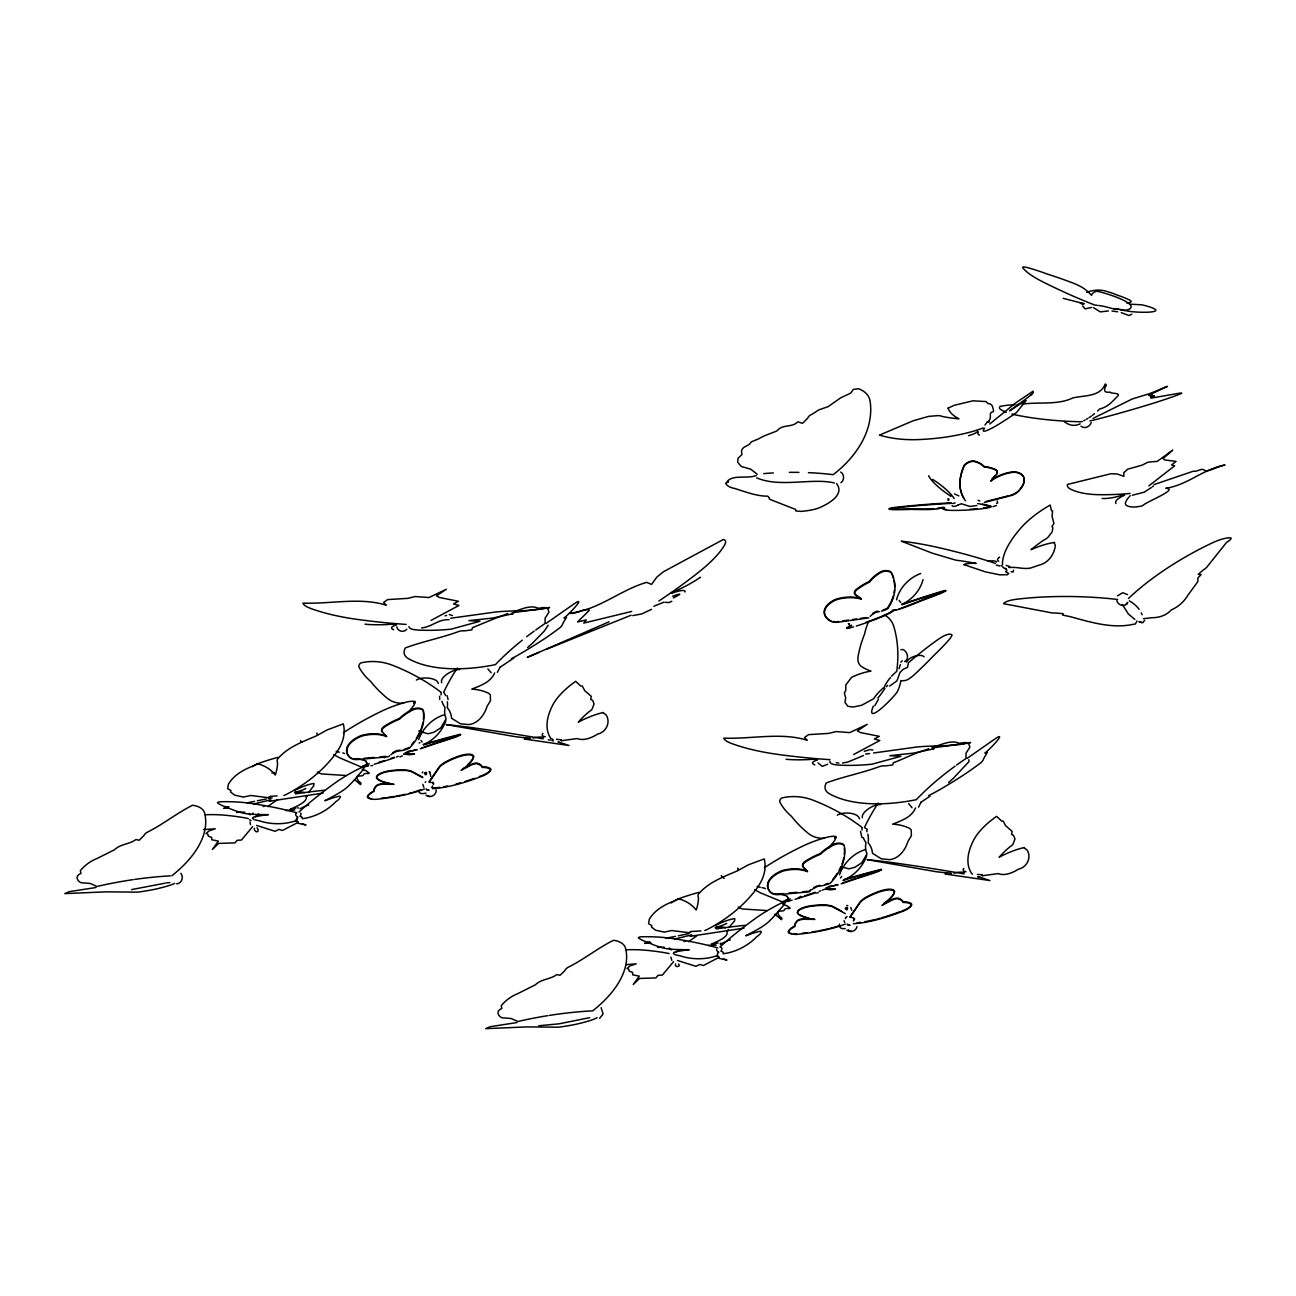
<?xml version="1.0" encoding="UTF-8"?>
<svg xmlns="http://www.w3.org/2000/svg" width="1296" height="1296" viewBox="0 0 1296 1296"><rect width="100%" height="100%" fill="white"/><g stroke="black" fill="none" stroke-linecap="round" stroke-linejoin="round"><path stroke-width="1.5" d="M500.256 666.905L497.356 672.332M921.164 801.949L918.556 807.165M545.179 736.646L545.195 736.727A11.47 3.532 -13.6 0 1 542.894 733.455L542.943 733.358M965.941 871.884L965.925 871.673A11.47 3.532 -13.6 0 1 963.787 868.498L963.77 868.628M726.7 923.546L726.505 923.4A11.47 3.532 -13.6 0 1 715.457 927.175L715.505 927.239M439.571 696.308L439.733 699.565M860.479 831.352L861.986 837.589M459.659 669.627C455.188 668.315 439.052 676.885 441.725 682.749M851.764 910.278L850.775 907.443M880.502 804.67C874.978 803.358 860.593 812.236 862.375 817.808M1063.222 298.355L1083.537 303.556M728.449 929.394L727.024 932.002C729.421 939.989 698.22 947.246 718.016 942.986M964.24 872.467L964.256 872.645A11.47 3.532 -13.6 0 0 953.921 873.002L953.937 873.034M999.346 557.167L999.556 557.231A11.47 3.532 -13.6 0 0 998.649 561.184L998.746 561.249M715.262 927.92L715.246 927.855A11.47 3.532 -13.6 0 1 725.323 927.693L725.42 927.758M430.774 776.385L429.867 772.384M436.169 789.977C436.687 795.145 429.916 798.628 425.995 795.177M524.54 739.044L569.041 745.508L558.706 742.106M395.993 623.765A29.662 5.135 -0.5 0 1 365.148 624.235L365.116 624.089M841.72 876.501L840.44 877.991M977.702 431.228L977.783 431.374A11.47 3.532 -13.6 0 1 968.549 435.634L968.566 435.715M948.753 500.159L948.85 498.944M856.964 926.575C856.3 931.063 850.289 933.169 846.887 930.22M1144.643 620.379L1142.861 622.647L1138.909 621.643L1141.679 622.696M900.461 664.508L898.987 668.72M814.73 764.932L814.714 764.802A29.662 5.135 -0.5 0 1 817.549 759.991M947.894 498.847L948.283 500.596M700.407 577.481L700.326 577.287A29.662 4.909 -26.4 0 1 671.231 592.839L671.15 592.79M1006.15 565.429L1009.519 566.449L1009.098 567.421M849.739 625.417L848.345 623.457L849.512 624.202M786.137 759.278L786.121 759.31A29.662 5.135 -0.5 0 0 816.885 758.808M840.958 482.695C844.49 480.443 844.474 474.077 840.715 472.019M1009.519 566.449L1009.049 567.551C1017.392 566.66 1023.273 569.592 1030.871 567.972L1039.052 565.137C1048.075 563.144 1054.28 554.526 1055.317 545.648L1054.215 542.489M500.159 667.197L513.929 657.963M921.067 802.256L930.042 796.133M984.976 425.056L987.163 422.172L988.897 421.816M1131.878 314.167L1128.978 315.544L1121.267 312.644M782.881 903.798L782.152 901.822L759.715 892.507A110.678 35.122 0.5 0 0 754.531 889.655M1091.2 422.593C1089.985 426.708 1084.347 429.397 1080.961 426.157M955.168 502.897L952.625 503.561M873.342 706.061C864.448 727.315 894.321 696.956 897.35 691.659A58.401 14.758 -48.1 0 0 900.785 680.594L901.206 680.578A67.084 16.945 -48.1 0 0 905.564 680.416A17.658 4.471 -48.1 0 0 914.603 674.406A121.289 30.65 -48.1 0 0 934.189 655.128A62.856 15.876 -48.1 0 0 949.774 638.944A7.533 1.895 -48.1 0 0 952.009 634.959A39.431 9.963 -48.1 0 0 937.899 639.608A170.311 43.027 -48.1 0 0 908.221 662.953M878.413 699.289L874.8 705.704M924.113 656.797C921.294 653.524 909.565 656.165 906.39 662.191M932.731 479.439L932.764 479.455A33.048 9.04 32.5 0 1 954.164 498.571M1064.437 421.67L1064.47 421.605A23.085 17.48 -81.6 0 0 1080.135 423.857M950.843 496.303L950.891 496.238A33.048 9.04 32.5 0 1 928.616 475.762M429.138 781.682L438.939 767.297A9.056 2.689 -29.3 0 1 445.532 761.967A28.609 8.505 -29.3 0 1 473.623 756.119A24.527 7.29 -29.3 0 1 467.613 764.656M429.106 782.379L438.907 767.993A9.056 2.689 -29.3 0 1 445.5 762.664A28.609 8.505 -29.3 0 1 473.607 756.815A24.527 7.29 -29.3 0 1 461.084 770.342L470.869 765.158A9.769 2.9 -29.3 0 1 477.155 763.814A62.921 18.711 -29.3 0 1 482.258 767.443A53.33 15.86 -29.3 0 1 490.455 769.338A6.691 1.993 -29.3 0 1 484.218 775.332A116.932 34.765 -29.3 0 1 432.702 788.665A18.808 5.589 -29.3 0 1 432.2 787.498M850.046 916.742L859.831 902.356A9.056 2.689 -29.3 0 1 866.425 897.026A28.609 8.505 -29.3 0 1 894.532 891.178A24.527 7.29 -29.3 0 1 883.791 903.474M850.014 917.422L859.799 903.037A9.056 2.689 -29.3 0 1 866.408 897.707A28.609 8.505 -29.3 0 1 894.499 891.859A24.527 7.29 -29.3 0 1 881.977 905.386L891.761 900.202A9.769 2.9 -29.3 0 1 898.063 898.857A62.921 18.711 -29.3 0 1 903.166 902.486A53.33 15.86 -29.3 0 1 911.347 904.397A6.691 1.993 -29.3 0 1 905.11 910.375A116.932 34.765 -29.3 0 1 853.61 923.708A18.808 5.589 -29.3 0 1 853.4 923.465M422.14 772.886L422.852 771.898M900.817 662.078L902.275 660.766M308.497 792.504L313.681 785.846L314.021 783.448A17.431 5.378 -22.7 0 0 303.215 786.526A55.679 17.156 -22.7 0 0 295.099 790.106M307.46 795.809L306.115 796.959C308.723 804.395 278.057 812.56 295.391 808.25M1031.324 394.697L1033.349 392.558L1033.058 391.198L1015.432 403.088L989.739 423.986M393.563 629.71L393.611 629.694A29.662 5.135 -0.5 0 1 396.641 624.931M1117.525 595.82L1122.773 592.726L1127.504 594.621M1127.763 602.3L1126.111 603.936M297.529 818.424L295.537 820.967L298.453 822.004M438.34 683.543C437.416 677.5 421.605 676.431 416.372 680.076M252.639 826.605L241.477 840.035L237.2 840.278L234.965 842.87L218.619 843.404L212.398 849.447L218.392 841.104L211.734 839.759L211.734 837.394L208.283 836.131L207.83 834.025L206.064 833.522L208.915 830.947L215.298 828.792L203.504 829.553M673.547 961.664L662.386 975.078L658.109 975.321L655.857 977.929L639.527 978.464L633.29 984.49L639.284 976.147L632.626 974.803L632.642 972.454L629.176 971.174L628.738 969.084L626.972 968.566L629.824 965.99L636.206 963.835L625.806 964.678M507.757 613.543C495.979 617.9 483.797 623.052 472.505 627.685L471.76 629.921L464.081 630.893A7.079 3.386 -17.4 0 0 457.472 631.962C440.446 638.15 421.637 641.763 405.34 647.919A27.329 13.09 -17.4 0 0 408.208 658.53A116.057 55.615 -17.4 0 0 495.364 664.654A261.97 125.534 -17.4 0 1 522.304 640.159M928.649 748.586L927.158 749.558M984.668 428.166L984.15 428.749A118.082 7.339 -36.1 0 0 993.206 427.437A55.469 3.451 -36.1 0 0 1016.469 412.63L1026.157 400.529L1020.244 403.931A65.254 4.05 -36.1 0 1 1009.568 410.816A48.519 3.013 -36.1 0 0 1029.947 395.75L1031.665 394.421M991.748 479.309L995.36 475.292M269.309 801.187L270.167 800.847A65.254 3.564 -10.9 0 0 270.459 799.826A48.519 2.641 -10.9 0 1 253.514 803.957M690.201 936.23L691.076 935.89A65.254 3.564 -10.9 0 0 691.351 934.886A48.519 2.641 -10.9 0 1 674.406 939.017M408.532 712.184L410.8 709.123A27.589 11.875 -18.8 0 0 415.06 701.428A14.256 6.14 -18.8 0 0 406.053 702.205A61.398 26.422 -18.8 0 0 381.202 711.374A171.283 73.71 -18.8 0 0 343.505 732.661M300.478 740.696L300.494 740.664A23.085 18.711 49.9 0 0 301.838 742.09M720.349 944.185L727.72 940.718M532.559 643.124L544.45 630.909L548.176 625.239M953.451 778.183L968.987 761.611L968.873 759.748M721.402 875.707L721.289 875.821A23.085 18.711 49.9 0 0 724.205 878.413M406.766 629.224C404.044 632.934 397.548 631.444 396.803 626.875M827.674 764.267L822.231 766.373L817.987 762.907M527.602 647.546L531.911 643.723M948.51 782.59L952.819 778.766M889.672 686.102L896.913 680.821L900.072 672.381L903.182 669.303L907.475 667.391L908.237 663.86M828.598 848.2L831.708 844.166A27.589 11.875 -18.8 0 0 835.952 836.487A14.256 6.14 -18.8 0 0 826.945 837.248A61.398 26.422 -18.8 0 0 802.111 846.418A171.283 73.71 -18.8 0 0 764.397 867.704M1151.237 487.636L1144.174 492.188L1132.396 495.218M1127.488 603.596C1124.248 607.095 1117.816 605.281 1116.828 600.664M1148.855 485.87L1174.646 465.863L1171.535 464.972L1176.039 461.408L1164.586 459.918L1163.128 458.525L1172.702 450.133L1157.182 461.392L1148.062 462.154L1142.213 465.118L1127.633 469.201L1123.729 472.813L1123.94 476.361L1116.958 473.915L1110.883 473.753L1067.418 484.461A17.431 7.484 -8.9 0 0 1070.431 489.094A55.679 23.911 -8.9 0 0 1098.101 494.667A132.581 56.927 -8.9 0 0 1130.063 493.452M859.507 818.797C857.952 812.349 842.918 811.555 837.297 815.152M277.101 795.857L270.151 796.441L268.466 797.72L250.776 795.469L243.454 797.072L234.689 795.145L230.575 792.018L230.899 790.511L227.659 788.632L228.355 784.372C233.539 775.073 244.069 769.37 253.643 765.79L257.645 763.717M700.909 930.965L691.06 931.484L689.359 932.764L671.668 930.528L664.362 932.132L655.598 930.204L651.483 927.061L651.807 925.555L648.567 923.692L649.247 919.415C654.448 910.116 664.978 904.43 674.552 900.85L678.553 898.76M721.094 944.687L722.115 943.747L720.22 943.277M851.245 931.079L849.204 931.306L848.345 929.767M546.215 623.327L573.529 604.26C588.141 594.2 567.842 615.503 563.954 617.998L566.53 617.333L563.679 621.902C561.524 625.919 563.063 624.397 560.261 627.458A27.329 2.187 -36.1 0 1 541.841 640.483A116.057 9.25 -36.1 0 1 511.337 658.741M967.124 758.371L994.437 739.303C1009.033 729.243 988.751 750.546 984.863 753.041L987.422 752.377L984.587 756.945C982.433 760.963 983.956 759.44 981.153 762.518A27.329 2.187 -36.1 0 1 962.75 775.526A116.057 9.25 -36.1 0 1 928.714 795.533M1152.306 486.842L1153.391 486.065M300.04 808.655L306.212 805.869M996.413 505.505L992.947 506.687M270.151 796.441L268.661 797.558M691.06 931.484L689.569 932.602M419.936 742.77L419.126 742.997M1080.459 303.215L1084.266 303.685M1136.965 620.946L1135.426 623.975L1133.384 624.299C1112.26 628.933 1090.503 622.21 1070.496 616.718L1062.623 615.065L1063.255 613.672L1055.365 612.992A7.079 1.733 1.5 0 1 1048.788 612.295L1003.558 603.677A27.329 6.723 1.5 0 1 1016.291 599.303A116.057 28.528 1.5 0 1 1117.67 599.481M513.767 611.793C521.332 609.201 530.647 604.633 538.407 608.278L544.255 607.451L547.819 608.731L548.969 612.149L545.081 618.192L545.13 623.457A261.97 125.534 -17.4 0 0 535.669 630.034M651.548 609.298L641.65 613.964L632.772 615.6M671.83 601.279L668.866 602.575L665.269 602.3M1097.647 411.091L1099.543 409.05C1108.274 406.96 1112.924 400.869 1116.553 397.273C1123.033 392.008 1110.413 394.227 1110.299 392.121A4.471 1.409 -4.1 0 1 1104.872 391.068A51.5 16.168 -4.1 0 1 1104.97 387.763A67.586 21.222 -4.1 0 0 1105.229 386.807A10.028 3.143 -4.1 0 0 1105.229 383.989C1100.093 397.256 1083.991 395.118 1072.634 398.018C1057.536 405.324 1038.614 401.695 1022.058 404.174M963.9 564.683L964.354 564.424A48.519 7.29 11.7 0 1 976.18 563.387A65.254 9.801 11.7 0 0 959.656 560.65A6.221 0.94 11.7 0 1 955.444 560.05L932.099 553.117L901.368 541.177A55.469 8.327 11.7 0 1 939.163 547.738A118.082 17.739 11.7 0 1 995.344 563.371M431.05 620.395L458.93 605.459L453.519 603.952L458.379 601.263L439.603 597.521L436.477 595.836L446.294 589.291L428.944 597.553L415.174 596.533L407.835 598.347L387.585 599.594L383.681 602.446L386.273 605.248C360.774 596.986 330.512 604.163 302.891 603.094A26.163 7.225 6 0 0 310.424 608.342A83.527 23.069 6 0 0 356.999 619.358A198.887 54.934 6 0 0 406.15 624.413M853.691 754.499L879.822 740.502L874.427 739.012L879.287 736.322L860.495 732.58L857.385 730.895L867.202 724.334L849.852 732.596L836.082 731.576L828.743 733.39L808.493 734.638L804.573 737.505L807.181 740.291C781.682 732.029 751.405 739.206 723.8 738.137A26.163 7.225 6 0 0 731.317 743.386A83.527 23.069 6 0 0 777.908 754.418A198.887 54.934 6 0 0 830.007 759.65M462.737 768.803L470.885 764.478A9.769 2.9 -29.3 0 1 477.187 763.133A62.921 18.711 -29.3 0 1 482.29 766.762A53.33 15.86 -29.3 0 1 490.471 768.658A6.691 1.993 -29.3 0 1 489.386 771.282M883.645 903.847L891.794 899.521A9.769 2.9 -29.3 0 1 898.079 898.177A62.921 18.711 -29.3 0 1 903.182 901.805A53.33 15.86 -29.3 0 1 911.38 903.701A6.691 1.993 -29.3 0 1 908.836 907.524M317.471 734.881A23.085 3.71 73.4 0 1 316.84 733.147L316.921 733.082M737.813 868.223L737.635 868.207A23.085 3.71 73.4 0 0 738.364 869.94M851.634 625.142L846.482 627.928L847.325 627.961A28.609 2.252 -20.5 0 0 851.099 627.07M848.426 627.248L846.612 628.463L847.438 628.43A28.609 2.252 -20.5 0 0 853.627 626.859M673.321 597.893L673.904 597.602A83.527 2.203 -23 0 0 677.419 594.621A198.887 5.249 -23 0 0 672.64 596.144M599.562 1018.348L603.094 1014.071L601.133 1007.721M402.278 755.908L399.865 756.945M1082.322 421.508L1080.329 421.783A171.283 53.784 -4.1 0 1 1016.728 415.157A61.398 19.278 -4.1 0 1 1011.901 414.023M378.886 762.664L380.084 761.465M663.957 602.17L653.816 606.285M983.065 427.923L981.185 428.717A118.082 49.783 0.7 0 1 917.503 439.619A55.469 23.377 0.7 0 1 879.498 435.1L913.405 420.682L928.681 416.372L938.174 415.611A6.221 2.624 0.7 0 1 942.338 416.486A65.254 27.508 0.7 0 0 958.894 418.802A48.519 20.461 0.7 0 1 948.413 408.92L948.105 407.932M283.889 795.485L286.384 794.416A118.082 81.518 -19.9 0 0 336.442 752.603A55.469 38.297 -19.9 0 0 343.31 723.865L327.224 729.891L316.532 735.788C302.535 741.83 287.356 747.241 277.522 759.132A6.221 4.293 -19.9 0 0 277.555 762.421A65.254 45.052 -19.9 0 1 275.27 775.057A48.519 33.502 -19.9 0 0 259.184 764.17L257.272 763.603M704.797 930.528L707.276 929.459A118.082 81.518 -19.9 0 0 757.35 887.647A55.469 38.297 -19.9 0 0 764.219 858.908L748.116 864.934L737.44 870.831C723.443 876.874 708.264 882.301 698.431 894.191A6.221 4.293 -19.9 0 0 698.463 897.464A65.254 45.052 -19.9 0 1 696.179 910.1A48.519 33.502 -19.9 0 0 680.092 899.213L678.181 898.663M538.99 652.374L527.229 657.396L609.088 621.821M546.523 649.247L631.136 615.211M367.367 763.992L361.228 766.908A28.609 1.814 -18.3 0 0 368.437 765.353M369.328 763.717L361.325 767.362A28.609 1.814 -18.3 0 0 368.55 765.823M788.276 899.035L782.12 901.951A28.609 1.814 -18.3 0 0 789.329 900.396M790.236 898.76L782.233 902.421A28.609 1.814 -18.3 0 0 792.115 900.137M449.242 614.515L452.547 615.568M870.134 749.558L872.921 749.995M948.154 408.127L954.034 405.356L972.94 400.82L986.143 401.566L987.86 403.477C992.801 403.688 992.542 407.106 993.578 410.67L993.157 411.772C987.779 412.274 992.428 417.992 988.751 420.876L989.14 421.767L987.163 422.172M901.562 608.002L905.126 606.706A62.921 4.957 -20.5 0 0 906.617 606.123M1153.942 484.623L1193.422 471.177C1196.305 472.505 1202.299 467.24 1204.6 470.335C1206.851 473.024 1219.633 465.442 1225.044 465.037C1202.38 469.298 1188.173 484.817 1165.849 488.284C1179.538 489.062 1145.583 501.973 1142.505 505.78A17.431 3.402 -17.4 0 1 1133.433 507.028A55.679 10.854 -17.4 0 1 1125.56 502.475A132.581 25.839 -17.4 0 1 1128.767 497.291M926.689 749.525C914.814 753.057 904.3 758.678 893.414 762.728L892.669 764.964L884.974 765.952A7.079 3.386 -17.4 0 0 878.38 767.005C861.338 773.194 842.546 776.806 826.232 782.962A27.329 13.09 -17.4 0 0 829.116 793.589A116.057 55.615 -17.4 0 0 916.256 799.697A261.97 125.534 -17.4 0 1 955.039 766.195M900.202 608.456L898.954 608.861M869.081 749.947L864.335 751.243M307.46 805.464L308.772 805.043M976.811 505.57L969.862 506.428L961.421 503.788L957.987 504.954C959.542 504.338 953.645 507.919 951.993 505.699M417.28 749.752L407.997 751.842A24.527 1.555 -18.3 0 1 404.19 753.948M838.188 884.812L828.905 886.885A24.527 1.555 -18.3 0 1 825.098 888.991M729 940.297L730.345 939.892M898.484 609.509L905.24 607.16A62.921 4.957 -20.5 0 0 922.622 600.275A53.33 4.196 -20.5 0 0 941.317 593.163L945.853 590.927L944.492 591.089A116.932 9.218 -20.5 0 0 902.016 604.746M837.362 884.552L834.138 885.508M1143.396 618.727L1151.982 617.722C1158.932 617.755 1166.611 615.373 1171.276 609.898C1178.096 607.079 1184.269 601.49 1187.768 595.399L1197.86 581.596L1197.844 578.097L1201.1 574.598L1198.217 574.355L1203.53 569.786A7.079 2.219 -29.4 0 0 1207.775 565.931L1226.405 542.603L1230.487 539.557L1231.2 538.245L1230.26 537.824A27.329 8.537 -29.4 0 0 1212.343 542.862A116.057 36.239 -29.4 0 0 1128.492 598.493M415.773 749.72L412.695 750.611M445.03 615.843L446.618 615.406M228.955 806.647L223.69 808.364L228.015 808.056M649.847 941.706L644.582 943.407L650.981 942.808M986.143 501.471L1008.304 495.817M984.409 502.411L1010.264 495.801A9.056 4.293 -25.4 0 0 1018.656 491.2A28.609 13.576 -25.4 0 0 1014.638 472.262A24.527 11.632 -25.4 0 0 990.646 481.124L996.673 474.401A9.769 4.633 -25.4 0 0 995.863 470.156A62.921 29.857 -25.4 0 0 984.053 466.9A53.33 25.304 -25.4 0 0 974.381 461.522A6.691 3.175 -25.4 0 0 964.208 465.912A116.932 55.469 -25.4 0 0 965.439 500.742M370.899 765.774L372.665 765.515M818.23 892.717L816.529 893.057M833.085 885.784L828.792 886.415M603.401 712.476L601.376 712.962A48.519 20.736 -27.7 0 0 578.259 722.212A65.254 27.88 -27.7 0 1 588.854 711.86A6.221 2.657 -27.7 0 0 592.094 709.155L594.086 703.906L592.612 700.358L590.717 699.305L591.3 696.406L584.739 690.655L582.244 686.005L580.786 686.038L575.667 681.34A55.469 23.701 -27.7 0 0 552.874 704.846A118.082 50.463 -27.7 0 0 550.703 738.331L553.019 739.514M1024.294 847.519L1022.269 848.005A48.519 20.736 -27.7 0 0 999.151 857.255A65.254 27.88 -27.7 0 1 1009.746 846.904A6.221 2.657 -27.7 0 0 1012.986 844.214L1014.995 838.949L1013.521 835.402L1011.609 834.365L1012.192 831.449L1005.631 825.714L1003.136 821.048L1001.695 821.081L996.559 816.383A55.469 23.701 -27.7 0 0 973.766 839.905A118.082 50.463 -27.7 0 0 971.611 873.391L972.486 874.217M631.687 611.453L583.735 623.084L586.31 619.909L577.562 621.983L589.388 610.238C585.112 607.451 576.104 614.126 570.24 613.445L569.56 613.235C598.444 610.238 619.877 590.134 646.591 582.374L651.58 584.415L656.861 577.076L663.503 571.698L723.427 539.444A26.163 7.42 -29.6 0 1 724.853 544.466A83.527 23.684 -29.6 0 1 699.613 571.423A198.887 56.392 -29.6 0 1 658.854 601.02M863.492 755.519L847.843 762.048L842.53 763.02M413.91 702.529L415.109 702.464A57.802 41.407 8.2 0 0 413.78 703.258M834.802 837.572L836.001 837.508A57.802 41.407 8.2 0 0 834.689 838.301M688.581 933.719L678.31 935.777M756.265 475.535C747.5 479.066 732.645 474.304 727.137 481.577L728.433 481.918L725.63 483.181C726.829 486.178 730.831 487.798 734.751 488.479C745.249 491.767 756.67 496.255 767.783 496.174L769.549 498.247A7.079 1.895 -2.1 0 0 771.46 499.981L795.631 509.458L795.825 510.916L800.458 511.402A27.329 7.339 -2.1 0 0 819.931 507.497A116.057 31.153 -2.1 0 0 836.536 483.57M429.187 790.236L426.546 789.766M850.079 925.279L847.454 924.826M254.551 801.333L247.18 802.84M675.443 936.376L665.545 938.304M999.88 566.044L996.235 565.007M895.698 609.671L892.426 610.335A24.527 1.928 -20.5 0 1 888.57 613.219M897.431 609.8L892.539 610.805A24.527 1.928 -20.5 0 1 882.657 616.459A28.609 2.252 -20.5 0 1 856.332 626.049M165.483 883.111L131.512 889.607M257.418 800.734L266.279 798.984M937.057 508.388L942.548 507.335M272.192 797.899L268.774 798.482M96.034 887.501L69.142 891.68L64.8 893.608L106.272 891.842L137.749 892.15A27.329 1.96 -7.5 0 0 157.253 888.732A116.057 8.343 -7.5 0 0 174.685 883.418M516.926 1022.56L490.034 1026.724L485.708 1028.651L527.18 1026.902L558.657 1027.193A27.329 1.96 -7.5 0 0 578.146 1023.775A116.057 8.343 -7.5 0 0 597.067 1017.619M271.885 772.967L274.363 772.513M323.109 793.087L269.374 801.236M286.027 810.599L294.727 809.935M744.001 928.147L690.347 936.295M1054.555 542.441L1052.806 542.716A48.519 17.966 -29 0 0 1031.033 549.698A65.254 24.154 -29 0 1 1044.155 539.881A6.221 2.3 -29 0 0 1047.929 537.37L1052.125 531.927L1052.854 527.893L1051.996 526.516L1053.923 523.438L1052.06 516.343L1052.611 510.964L1051.542 510.818L1050.181 505.051A55.469 20.525 -29 0 0 1021.28 527.537A118.082 43.708 -29 0 0 1002.44 563.566L1002.667 564.586M931.873 747.257C940.637 745.475 950.486 739.303 959.315 743.321L965.164 742.495L968.728 743.774L969.878 747.193L965.99 753.235L966.022 758.5A261.97 125.534 -17.4 0 0 956.561 765.077M708.248 945.432L716.153 945.092M298.436 807.894L297.108 807.926M166.747 882.884L169.954 882.56M842.546 620.93L848.54 620.087M852.541 619.52L856.543 618.953M860.544 618.386L866.538 617.544M868.855 617.868L838.885 622.096A9.056 4.666 -5.5 0 1 829.975 620.897A28.609 14.726 -5.5 0 1 835.661 600.048A24.527 12.62 -5.5 0 1 861.419 599.157L855.23 594.832A9.769 5.038 -5.5 0 1 856.413 590.198A62.921 32.4 -5.5 0 1 869.6 582.05A53.33 27.459 -5.5 0 1 880.583 572.605A6.691 3.451 -5.5 0 1 891.47 572.864A116.932 60.215 -5.5 0 1 887.809 608.65A18.808 9.688 -5.5 0 1 881.491 611.145M450.684 618.224L496.012 611.955C514.026 610.124 530.015 611.971 549.634 607.484L514.091 612.538L511.483 613.478L513.005 613.753L492.593 618.079L468.909 620.622L479.99 621.27L451.008 629.176A26.163 2.09 -5.9 0 1 434.792 630.245A83.527 6.707 -5.9 0 1 411.237 628.884A198.887 15.957 -5.9 0 1 409.018 626.584M865.663 754.078L869.6 753.543M873.553 752.992L916.904 746.998C934.918 745.168 950.908 747.031 970.542 742.543L934.983 747.581L932.375 748.521L933.898 748.813L913.486 753.138L889.817 755.665L900.882 756.313L871.916 764.219A26.163 2.09 -5.9 0 1 855.684 765.304A83.527 6.707 -5.9 0 1 832.129 763.943A198.887 15.957 -5.9 0 1 830.023 761.254M411.286 750.951L407.884 751.372A24.527 1.555 -18.3 0 1 405.178 752.992M421.637 627.961C432.54 626.681 438.032 619.196 449.113 619.682M429.575 796.441L427.712 795.663M1017.068 404.579L1019.239 404.336M589.567 1017.7L559.159 1023.808L538.828 1025.752M363.998 758.338L374.042 757.431M380.068 756.88L386.095 756.329M388.411 756.767L358.279 759.505A9.056 4.795 -8 0 1 350.05 757.739A28.609 15.179 -8 0 1 361.633 736.144A24.527 13.009 -8 0 1 386.726 736.663L381.737 731.155A9.769 5.184 -8 0 1 384.215 726.343A62.921 33.372 -8 0 1 399.314 718.519A53.33 28.285 -8 0 1 412.679 709.236A6.691 3.548 -8 0 1 423.095 710.111A116.932 62.03 -8 0 1 423.403 719.41M176.596 883.807C181.764 883.678 183.983 877.036 180.857 873.261M782.897 893.576L778.88 893.932A9.056 4.795 -8 0 1 770.65 892.166A28.609 15.179 -8 0 1 782.233 870.572A24.527 13.009 -8 0 1 807.327 871.09L802.629 866.198A9.769 5.184 -8 0 1 805.124 861.403A62.921 33.372 -8 0 1 820.222 853.562A53.33 28.285 -8 0 1 833.571 844.279A6.691 3.548 -8 0 1 843.988 845.17M788.924 893.025L796.959 892.296M802.985 891.745L809.012 891.194M809.32 891.81L779.188 894.564A9.056 4.795 -8 0 1 770.958 892.782A28.609 15.179 -8 0 1 782.541 871.187A24.527 13.009 -8 0 1 807.619 871.722L802.937 866.813A9.769 5.184 -8 0 1 805.432 862.018A62.921 33.372 -8 0 1 820.53 854.194A53.33 28.285 -8 0 1 833.879 844.895A6.691 3.548 -8 0 1 844.295 845.786A116.932 62.03 -8 0 1 830.282 883.192A18.808 9.979 -8 0 1 818.165 886.172A27.119 14.386 -8 0 0 813.985 888.295M729.065 927.353L734.589 920.889L734.783 918.605A17.431 5.378 -22.7 0 0 724.108 921.586A55.679 17.156 -22.7 0 0 716.008 925.15M366.185 761.027L357.34 758.484M787.093 896.071L778.248 893.543M1108.436 310.959L1100.304 311.882L1093.613 307.735M556.47 739.352L561.298 739.708L561.346 740.599M977.378 874.411L982.19 874.751L982.336 875.659M900.898 649.814C904.802 647.482 911.282 657.817 904.689 661.592M866.473 855.878L866.668 855.814A33.048 25.807 -49.9 0 1 844.101 879.757M390.193 783.853L382.822 783.756A9.769 2.9 2.1 0 0 376.618 785.441A62.921 18.662 2.1 0 0 373.815 790.997A53.33 15.811 2.1 0 0 367.448 796.424A6.691 1.976 2.1 0 0 371.482 798.644M807.408 918.848L803.714 918.799A9.769 2.9 2.1 0 0 797.526 920.484A62.921 18.662 2.1 0 0 794.707 926.041A53.33 15.811 2.1 0 0 788.357 931.468A6.691 1.976 2.1 0 0 791.419 933.509M840.683 866.668L848.961 868.838L854.923 867.251L861.791 862.78L867.04 853.934A33.048 23.668 8.2 0 1 865.987 842.821L865.809 842.4A33.923 24.3 8.2 0 1 863.217 837.572M1091.75 307.395L1085.027 308.885L1082.678 305.905M846.693 905.515L847.811 905.58M896.735 599.805L896.589 599.562A33.048 27.427 -42.7 0 1 920.646 573.561L920.549 573.512M346.243 775.526L321.246 773.906L317.326 772.011M767.151 910.57L742.154 908.95L738.218 907.054M1111.984 311.04L1117.606 311.769M405.211 753.154L414.493 753.948A10.028 4.309 -18.8 0 1 406.717 754.337A67.586 29.095 -18.8 0 1 404.255 754.321A51.5 22.162 -18.8 0 0 403.542 754.304M826.119 888.197L835.402 889.007A10.028 4.309 -18.8 0 1 827.626 889.38A67.586 29.095 -18.8 0 1 825.147 889.364M836.276 762.696L838.868 763.036M954.488 493.906L958.813 495.931M558.025 741.992L558.9 742.122M923.044 579.587L923.044 579.587A33.048 27.427 -42.7 0 1 901.789 604.438M1126.937 310.975C1140.966 313.438 1174.468 312.903 1142.262 304.868A57.802 10.093 4.6 0 0 1129.804 304.252M945.416 874.071L989.95 880.551L979.549 877.133M548.24 739.757L550.411 740.162M982.287 504.031L990.014 505.845A9.056 1.085 -3.2 0 1 988.864 507.044A28.609 3.418 -3.2 0 1 983.534 507.951M839.662 874.768L839.581 874.573A33.048 25.807 -49.9 0 1 864.821 849.787L864.869 849.609M302.405 823.819L306.034 825.017L296.833 823.009L282.496 830.493L278.899 829.408L275.092 831.287L256.576 825.439M723.314 958.878L726.943 960.061L717.725 958.052L703.404 965.536L699.808 964.467L695.984 966.33L677.468 960.482M551.869 740.486L553.457 740.956M719.361 957.064L716.445 956.027M1082.857 304.204L1080.475 303.28M428.247 790.171L427.469 789.961M849.139 925.231L847.195 924.064M445.775 720.754L445.792 720.916A33.048 25.807 -49.9 0 1 423.193 744.714M765.45 888.586L763.717 887.987A110.678 47.628 -18.8 0 1 761.999 887.63M342.824 752.944L344.542 753.527M798.644 897.496L801.171 897.091L800.847 896.297M963.981 564.635L985.64 571.941L999.994 574.857L1007.413 574.711L1008.709 573.415L1005.664 571.747L1006.846 570.645L1006.182 568.814L1004.319 568.264L1005.988 568.782M250.987 820.627L249.415 819.736M684.968 592.013L684.968 592.013A29.662 4.909 -26.4 0 0 671.83 593.212M787.336 896.638L787.968 899.1L787.919 897.577M783.092 904.333L787.19 905.872L790.187 908.204L789.248 908.593C782.492 907.621 786.024 910.813 782.444 910.958A4.471 1.409 0.5 0 0 777.73 912.595A51.5 16.346 0.5 0 0 779.35 915.883A67.586 21.449 0.5 0 1 780.062 916.807A10.028 3.191 0.5 0 1 781.375 919.642L774.862 914.166M362.2 769.289L366.282 770.812L369.279 773.161L368.339 773.55C361.616 772.708 365.051 775.624 361.552 775.915A4.471 1.409 0.5 0 0 356.821 777.535A51.5 16.346 0.5 0 0 358.457 780.824A67.586 21.449 0.5 0 1 359.154 781.763A10.028 3.191 0.5 0 1 360.482 784.598L354.731 779.722M418.738 731.074L428.069 733.795L434.03 732.208L440.899 727.736L446.132 718.875A33.048 23.668 8.2 0 1 445.079 707.778L444.917 707.357A33.923 24.3 8.2 0 1 441.887 701.282M841.817 911.315L833.279 906.714A9.056 2.689 2.1 0 0 824.969 904.997A28.609 8.473 2.1 0 0 797.396 912.659A24.527 7.274 2.1 0 0 798.611 913.988M845.348 913.631L833.393 907.184A9.056 2.689 2.1 0 0 825.082 905.467A28.609 8.473 2.1 0 0 797.51 913.113A24.527 7.274 2.1 0 0 814.892 919.399L803.828 919.269A9.769 2.9 2.1 0 0 797.639 920.954A62.921 18.662 2.1 0 0 794.821 926.51A53.33 15.811 2.1 0 0 788.47 931.937A6.691 1.976 2.1 0 0 796.781 934.4A116.932 34.668 2.1 0 0 845.348 924.032M422.626 777.195L412.387 771.671A9.056 2.689 2.1 0 0 404.06 769.954A28.609 8.473 2.1 0 0 376.488 777.6A24.527 7.274 2.1 0 0 389.642 783.254M422.739 777.649L412.501 772.141A9.056 2.689 2.1 0 0 404.174 770.423A28.609 8.473 2.1 0 0 376.601 778.07A24.527 7.274 2.1 0 0 394 784.355L382.936 784.226A9.769 2.9 2.1 0 0 376.731 785.911A62.921 18.662 2.1 0 0 373.928 791.451A53.33 15.811 2.1 0 0 367.562 796.878A6.691 1.976 2.1 0 0 375.872 799.34A116.932 34.668 2.1 0 0 424.456 788.972M834.365 482.987C812.527 477.608 780.095 487.976 756.702 477.868M997.191 500.969L997.709 502.88L996.511 503.431M1001.257 565.51L1002.181 566.044M912.028 807.764L908.642 803.585M491.135 672.721L487.863 668.93M362.183 767.394L338.807 757.463A110.678 35.122 0.5 0 0 333.639 754.612M1134.794 619.423L1128.233 613.818L1122.385 604.503M1003.509 567.729L1002.65 566.854M1011.074 571.714L1013.116 572.038L1013.521 570.143M305.662 788.519L305.791 788.438A11.47 3.532 -13.6 0 1 294.565 792.131L294.532 792.164M899.132 600.323L900.688 602.51M426.708 789.475L426.109 788.794M678.667 963.997C681.404 966.946 674.082 967.901 675.524 963.868M429.106 771.557L429.98 772.497M866.603 828.711L867.429 829.667M757.204 474.223L750.757 469.201L741.344 466.479L737.732 462.332L737.975 458.347L741.976 454.572L741.474 451.04C742.397 445.775 749.59 446.213 751.194 441.92L758.84 438.745C764.478 435.197 770.521 433.739 777.017 430.839C782.671 423.76 792.229 427.972 797.72 421.816L802.532 423.306L807.651 418.268A7.079 4.892 -14.1 0 1 812.317 414.121L818.732 409.925L828.193 406.62L840.618 397.872L850.743 393.077L853.367 389.399L858.503 388.735A27.329 18.873 -14.1 0 1 870.086 401.08A116.057 80.125 -14.1 0 1 833.215 474.676A261.97 180.857 -14.1 0 0 808.396 472.651M420.989 740.421L422.107 742.073M1023.905 847.616L1027.145 850.127C1031.778 857.579 1026.918 867.445 1018.381 869.162C1012.889 872.791 1004.416 876.226 998.147 873.601L982.255 875.772L982.19 874.751M602.996 712.573L606.236 715.084C610.886 722.536 606.01 732.386 597.488 734.119C591.98 737.732 583.508 741.182 577.238 738.558L561.362 740.729L561.298 739.708M945.432 874.087L945.335 873.958A48.519 2.527 8.5 0 1 951.475 873.569A65.254 3.402 8.5 0 0 936.263 871.722L867.105 859.637A55.469 2.884 8.5 0 1 902.356 864.027A118.082 6.156 8.5 0 1 964.046 873.893M443.864 714.906L443.864 714.906A33.048 25.807 -49.9 0 0 418.673 739.611M996.624 561.929L996.64 561.946A11.47 3.532 -13.6 0 0 988.07 561.136L988.103 561.087M304.317 792.715L304.333 792.553A11.47 3.532 -13.6 0 0 295.067 792.682M979.468 435.1L979.436 435.067A11.47 3.532 -13.6 0 1 978.431 432.265M543.494 737.392L543.526 737.521A11.47 3.532 -13.6 0 0 533.029 737.942L533.029 737.975M257.531 828.679L257.094 827.723M671.814 960.352L670.858 957.096M844.733 922.347L843.971 920.727M423.841 787.304L422.804 784.323M254.372 828.274C253.125 830.315 258.633 834.575 258.147 829.408M447.152 695.693L448.092 699.613M250.549 824.629L249.966 822.037M1093.046 418.446A110.678 10.595 -18.8 0 1 1102.426 413.78L1132.25 398.957L1149.746 393.595A51.5 4.925 -18.8 0 0 1158.041 390.226A67.586 6.48 -18.8 0 1 1160.293 389.286A10.028 0.956 -18.8 0 1 1167.469 386.37L1148.596 395.215L1152.112 394.729L1150.151 396.365L1154.38 395.766L1150.573 397.775L1151.755 398.018L1175.845 393.822A27.589 2.641 -18.8 0 1 1181.741 393.239A14.256 1.361 -18.8 0 1 1173.334 396.576A61.398 5.881 -18.8 0 1 1148.288 404.789A171.283 16.411 -18.8 0 1 1089.904 421.006M1015.076 404.725A27.589 8.667 -4.1 0 0 1000.091 406.409A14.256 4.471 -4.1 0 0 1000.771 409.552A61.398 19.278 -4.1 0 0 1006.295 412.225M1094.504 413.635A110.678 34.749 -4.1 0 1 1092.479 415.255M1091.394 416.048A110.678 34.749 -4.1 0 1 1089.061 417.636M1087.814 418.43A110.678 34.749 -4.1 0 1 1086.518 419.207M1085.157 419.985A110.678 34.749 -4.1 0 1 1083.764 420.746M978.043 500.305A27.119 12.863 -25.4 0 1 979.841 500.969M951.296 503.366A116.932 13.964 -3.2 0 0 891.729 508.372L889.218 509.198L892.604 509.652A53.33 6.367 -3.2 0 0 911.574 509.377A62.921 7.517 -3.2 0 0 928.454 509.539A9.769 1.166 -3.2 0 0 937.251 508.923L944.557 507.53A24.527 2.932 -3.2 0 0 949.401 510.316A28.609 3.418 -3.2 0 0 989.059 507.578A9.056 1.085 -3.2 0 0 990.209 506.38L978.61 503.658A27.119 3.24 -3.2 0 1 977.557 503.69M951.102 502.832A116.932 13.964 -3.2 0 0 891.535 507.838L889.024 508.664L892.409 509.117A53.33 6.367 -3.2 0 0 911.38 508.826A62.921 7.517 -3.2 0 0 928.26 509.004A9.769 1.166 -3.2 0 0 934.286 508.696M977.103 508.712A28.609 3.418 -3.2 0 1 969.975 509.328M946.453 509.49A24.527 2.932 -3.2 0 1 943.65 507.287M963.77 497.956A116.932 55.469 -25.4 0 1 964.094 465.442A6.691 3.175 -25.4 0 1 974.268 461.052A53.33 25.304 -25.4 0 1 983.956 466.447A62.921 29.857 -25.4 0 1 995.749 469.703A9.769 4.633 -25.4 0 1 996.559 473.947M1018.04 491.249A9.056 4.293 -25.4 0 0 1018.543 490.747A28.609 13.576 -25.4 0 0 1014.525 471.793A24.527 11.632 -25.4 0 0 992.331 479.423M1017.473 491.751A9.056 4.293 -25.4 0 1 1014.039 493.938M1013.278 494.294A9.056 4.293 -25.4 0 1 1010.151 495.347M1097.307 305.305A34.279 8.959 21 0 0 1094.877 305.127A170.311 44.55 21 0 1 1041.125 280.973A39.431 10.319 21 0 1 1022.609 267.413A7.533 1.976 21 0 1 1025.735 267.138A62.856 16.443 21 0 1 1046.876 273.926A121.289 31.72 21 0 1 1073.38 283.208A17.658 4.617 21 0 1 1085.449 289.656A67.084 17.545 21 0 1 1091.086 294.791L1091.621 295.294A58.401 15.277 21 0 1 1096.74 291.211C1102.394 291.94 1141.193 303.653 1128.654 309.469L1124.685 310.441A33.404 8.732 21 0 0 1112.648 308.61L1112.114 308.497A34.279 8.959 21 0 0 1098.603 305.467M1113.361 308.659A33.048 5.767 4.6 0 1 1118.675 309.404M1119.938 309.598A33.048 5.767 4.6 0 1 1125.851 310.732M1086.712 292.378A39.01 6.804 4.6 0 1 1097.939 290.061A7.452 1.296 4.6 0 1 1103.803 290.628A62.208 10.854 4.6 0 1 1116.455 294.84A120.026 20.963 4.6 0 1 1129.837 300.17A17.48 3.046 4.6 0 1 1129.027 302.713A66.388 11.599 4.6 0 1 1126.904 303.183M763.668 473.623A261.97 180.857 -14.1 0 1 773.339 472.927M789.377 472.36A261.97 180.857 -14.1 0 1 798.919 472.376M884.876 688.468A33.404 8.44 -48.1 0 1 877.927 698.058M887.63 685.406A34.279 8.667 -48.1 0 1 886.464 686.718M890.53 677.419A33.923 23.377 -38.7 0 0 884.277 687.091L883.953 687.577A33.048 22.761 -38.7 0 0 873.65 698.706L861.71 705.283L853.108 707.017L847.892 706.304L844.96 702.4L845.689 697.718L844.328 692.939L845.786 690.379L845.802 684.92L851.65 677.306A57.802 39.82 -38.7 0 1 870.928 671.134L870.134 670.745A66.388 45.733 -38.7 0 1 861.84 666.792A17.48 12.037 -38.7 0 1 858.033 657.007A120.026 82.685 -38.7 0 1 864.578 634.052A62.208 42.849 -38.7 0 1 868.595 621.707M891.68 676.139A33.923 23.377 -38.7 0 1 896.735 671.377A168.529 116.089 -38.7 0 0 893.77 626.389A39.01 26.876 -38.7 0 0 884.439 614.968M1123.664 494.57A19.78 6.075 -13.6 0 1 1102.135 498.474M1115.953 503.528A19.78 6.075 -13.6 0 1 1124.604 495.202M1129.48 496.481A132.581 25.839 -17.4 0 1 1130.258 495.655M879.449 611.615A18.808 9.688 -5.5 0 1 876.274 612.101A27.119 13.964 -5.5 0 0 873.277 613.85M870.248 616.297A27.119 13.964 -5.5 0 1 871.366 615.292M871.965 614.806A27.119 13.964 -5.5 0 1 872.613 614.32M886.675 608.472A18.808 9.688 -5.5 0 1 884.974 609.25M884.066 609.606A18.808 9.688 -5.5 0 1 883.127 609.946M878.072 611.194A18.808 9.688 -5.5 0 1 875.95 611.501A27.119 13.964 -5.5 0 0 872.953 613.251M894.094 580.932A116.932 60.215 -5.5 0 1 894.629 586.91M894.467 589.923A116.932 60.215 -5.5 0 1 894.013 592.952M893.268 595.998A116.932 60.215 -5.5 0 1 887.485 608.035M893.398 578A116.932 60.215 -5.5 0 0 891.146 572.249A6.691 3.451 -5.5 0 0 880.259 572.006A53.33 27.459 -5.5 0 0 869.276 581.434A62.921 32.4 -5.5 0 0 856.089 589.599A9.769 5.038 -5.5 0 0 854.906 594.232L861.095 598.558A24.527 12.62 -5.5 0 0 835.337 599.432A28.609 14.726 -5.5 0 0 829.651 620.282A9.056 4.666 -5.5 0 0 831.4 621.108M838.561 621.497A9.056 4.666 -5.5 0 1 832.826 621.464M865.663 622.436A28.609 2.252 -20.5 0 0 882.544 616.005A24.527 1.928 -20.5 0 0 884.261 615.26M887.274 613.85A24.527 1.928 -20.5 0 1 885.832 614.531M921.116 600.372A62.921 4.957 -20.5 0 0 922.509 599.805A53.33 4.196 -20.5 0 0 941.204 592.693L945.74 590.458L944.379 590.636A116.932 9.218 -20.5 0 0 901.903 604.292M919.723 600.939A62.921 4.957 -20.5 0 1 918.313 601.522M916.888 602.089A62.921 4.957 -20.5 0 1 908.107 605.556M133.229 879.628A261.97 139.871 -18.3 0 0 96.925 886.464L90.331 883.483L80.935 882.722C76.918 880.762 74.763 875.804 80.984 873.374L80.32 870.701C84.661 865.42 90.396 861.079 96.844 858.6L114.372 849.82C120.625 843.777 129.535 844.393 135.983 839.516L139.142 840.262L143.937 835.596A7.079 3.775 -18.3 0 1 148.343 831.708C163.669 823.883 178.006 812.398 192.618 805.253A27.329 14.596 -18.3 0 1 204.622 813.175A116.057 61.965 -18.3 0 1 171.801 875.788M134.784 879.401A261.97 139.871 -18.3 0 1 170.278 875.869M425.201 782.363A27.119 8.035 2.1 0 1 425.768 781.78M432.2 787.126A18.808 5.589 -29.3 0 1 432.54 785.878M433.366 784.436A18.808 5.589 -29.3 0 1 433.739 783.918A27.119 8.068 -29.3 0 0 433.544 783.659M429.673 782.379A27.119 8.068 -29.3 0 1 430.207 782.411M430.709 782.46A27.119 8.068 -29.3 0 1 431.179 782.525M432.394 782.881A27.119 8.068 -29.3 0 1 433.318 783.432M479.309 776.547A116.932 34.765 -29.3 0 0 484.234 774.652A6.691 1.993 -29.3 0 0 487.069 773.08M474.449 778.329A116.932 34.765 -29.3 0 1 465.021 781.456M460.469 782.8A116.932 34.765 -29.3 0 1 456.046 783.999M447.622 785.959A116.932 34.765 -29.3 0 1 443.637 786.704M439.83 787.288A116.932 34.765 -29.3 0 1 432.734 787.984A18.808 5.589 -29.3 0 1 432.378 787.45M432.427 782.201A27.119 8.068 -29.3 0 1 433.058 782.541M488.705 771.881A6.691 1.993 -29.3 0 1 487.928 772.481M420.925 789.799A116.932 34.668 2.1 0 1 413.408 792.18M412.079 792.553A116.932 34.668 2.1 0 1 409.342 793.265M405.049 794.302A116.932 34.668 2.1 0 1 402.1 794.95M400.577 795.258A116.932 34.668 2.1 0 1 395.928 796.133M394.34 796.408A116.932 34.668 2.1 0 1 387.812 797.429M386.143 797.672A116.932 34.668 2.1 0 1 381.024 798.32M425.963 793.103A33.048 9.59 -41.1 0 1 418.527 790.317M252.655 814.39A19.78 6.075 -13.6 0 1 253.028 813.062M263.039 806.566A19.78 6.075 -13.6 0 1 264.789 805.934M236.666 812.446A19.78 6.075 -13.6 0 1 244.782 812.268M248.945 813.418A19.78 6.075 -13.6 0 1 250.258 814.941M277.879 799.519A55.679 17.156 -22.7 0 0 273.634 802.354A132.581 40.856 -22.7 0 0 267.689 806.679M255.442 816.658A132.581 40.856 -22.7 0 1 258.698 813.839M205.205 814.763A55.679 16.751 -5.6 0 1 224.483 815.168A132.581 39.901 -5.6 0 1 248.265 818.505M526.646 636.757A261.97 125.534 -17.4 0 1 534.13 631.152M445.646 695.563A34.279 24.592 -35.3 0 0 443.653 692.323A170.311 122.132 -35.3 0 1 457.342 668.023M447.379 701.8A34.279 24.592 -35.3 0 1 447.314 707.341L447.363 707.794A33.404 23.944 -35.3 0 1 451.575 718.259L460.42 723.767L468.682 724.594C478.256 723.589 484.445 714.679 487.053 706.401L490.471 700.699L490.325 694.915L488.884 693.409A58.401 41.893 -35.3 0 0 471.825 689.148L472.927 688.646A67.084 48.114 -35.3 0 0 484.412 683.591A17.658 12.668 -35.3 0 0 494.683 672.932M441.013 694.98A33.923 24.3 8.2 0 1 441.288 692.501A168.529 120.722 8.2 0 0 392.137 665.123A39.01 27.945 8.2 0 0 360.693 662.985A7.452 5.346 8.2 0 0 358.879 666.905A62.208 44.55 8.2 0 0 370.672 681.437A120.026 85.973 8.2 0 0 387.65 698.56A17.48 12.523 8.2 0 0 401.517 703.274A66.388 47.547 8.2 0 0 403.607 703.274M385.123 757.496A27.119 1.717 -18.3 0 1 384.151 757.787M394.502 757.723A28.609 1.814 -18.3 0 1 374.171 764.251M398.245 756.346A24.527 1.555 -18.3 0 1 396.43 757.026M420.26 748.796A62.921 3.985 -18.3 0 0 436.898 743.159A53.33 3.37 -18.3 0 0 455.884 737.003L460.663 734.767A116.932 7.403 -18.3 0 0 423.695 744.844M388.978 756.232A27.119 14.386 -8 0 1 389.594 755.714M390.89 754.693A27.119 14.386 -8 0 1 397.256 751.129A18.808 9.979 -8 0 0 409.39 748.148A116.932 62.03 -8 0 0 423.403 710.743A6.691 3.548 -8 0 0 412.97 709.852A53.33 28.285 -8 0 0 399.622 719.134A62.921 33.372 -8 0 0 384.523 726.975A9.769 5.184 -8 0 0 382.045 731.77M409.082 747.533A18.808 9.979 -8 0 1 404.32 749.282M400.156 750.173A18.808 9.979 -8 0 1 396.949 750.514A27.119 14.386 -8 0 0 392.769 752.636M422.917 722.552A116.932 62.03 -8 0 1 416.308 738.331M414.169 741.425A116.932 62.03 -8 0 1 411.755 744.503M357.971 758.889A9.056 4.795 -8 0 1 353.905 758.84M351.799 758.322A9.056 4.795 -8 0 1 349.742 757.107A28.609 15.179 -8 0 1 361.325 735.512A24.527 13.009 -8 0 1 386.419 736.047M394.389 757.253A28.609 1.814 -18.3 0 1 390.971 758.435M383.989 760.752A28.609 1.814 -18.3 0 1 380.538 761.837M435.31 743.207A62.921 3.985 -18.3 0 1 432.313 744.244M430.807 744.763A62.921 3.985 -18.3 0 1 424.732 746.804M423.193 747.322A62.921 3.985 -18.3 0 1 421.67 747.824M436.784 742.705A53.33 3.37 -18.3 0 0 455.771 736.533L460.55 734.297A116.932 7.403 -18.3 0 0 423.581 744.39M543.154 738.85A118.082 6.156 8.5 0 0 481.448 728.968A55.469 2.884 8.5 0 0 446.213 724.594L515.354 736.679A65.254 3.402 8.5 0 1 530.566 738.526A48.519 2.527 8.5 0 0 524.443 738.898M295.326 793.881A118.082 6.448 -10.9 0 1 324.373 790.285M296.087 813.499A34.279 6.95 1.7 0 0 297.821 817.079L297.918 817.193A33.404 6.772 1.7 0 0 296.962 820.319C285.104 824.807 270.718 824.758 258.698 820.579C256.932 820.562 250.76 819.072 252.947 817.371A58.401 11.858 1.7 0 1 268.321 814.649L267.089 814.633A67.084 13.608 1.7 0 1 254.324 814.406A17.658 3.58 1.7 0 1 241.04 812.592A121.289 24.608 1.7 0 1 226.849 807.246A62.856 12.749 1.7 0 1 217.469 802.791A7.533 1.523 1.7 0 1 220.028 801.77A39.431 8.003 1.7 0 1 251.699 803.488A170.311 34.555 1.7 0 1 296.816 812.819M300.802 813.013A33.923 6.853 -29 0 1 300.008 816.221L299.975 816.367A33.048 6.674 -29 0 1 302.179 818.699C314.685 817.258 327.24 810.664 335.939 801.592C337.462 800.782 342.257 796.667 339.584 796.149A57.802 11.68 -29 0 0 324.875 800.717L325.96 800.134A66.388 13.414 -29 0 0 337.073 794.14A17.48 3.532 -29 0 0 347.96 786.526A120.026 24.251 -29 0 0 358.101 775.364A62.208 12.571 -29 0 0 364.403 767.183A7.452 1.507 -29 0 0 361.697 767.443A39.01 7.889 -29 0 0 334.611 783.302A168.529 34.052 -29 0 0 299.02 812.009M278.105 757.318A171.283 54.367 0.5 0 0 260.885 762.615A61.398 19.489 0.5 0 0 252.218 766.649M339.406 752.198A110.678 47.628 -18.8 0 1 336.182 751.356M547.852 1015.643A261.97 139.871 -18.3 0 0 517.833 1021.507L511.24 1018.526L501.827 1017.765C497.826 1015.805 495.671 1010.848 501.876 1008.418L501.228 1005.745C505.553 1000.463 511.288 996.138 517.752 993.659L535.264 984.863C541.534 978.82 550.427 979.436 556.875 974.56L560.034 975.321L564.845 970.639A7.079 3.775 -18.3 0 1 569.236 966.751C584.561 958.927 598.914 947.441 613.51 940.297A27.329 14.596 -18.3 0 1 625.514 948.218A116.057 61.965 -18.3 0 1 592.693 1010.848A261.97 139.871 -18.3 0 0 549.423 1015.4M845.462 918.637A27.119 8.035 2.1 0 1 845.705 918.022M846.11 917.422A27.119 8.035 2.1 0 1 847.017 916.547M853.448 920.921A18.808 5.589 -29.3 0 1 854.647 918.961A27.119 8.068 -29.3 0 0 852.088 917.584M850.581 917.422A27.119 8.068 -29.3 0 1 851.116 917.455M853.481 920.241A18.808 5.589 -29.3 0 1 853.967 919.301M901.838 910.975A116.932 34.765 -29.3 0 0 905.143 909.695A6.691 1.993 -29.3 0 0 907.978 908.123M900.202 911.606A116.932 34.765 -29.3 0 1 885.913 916.499M884.39 916.969A116.932 34.765 -29.3 0 1 881.377 917.843M879.887 918.265A116.932 34.765 -29.3 0 1 876.955 919.058M875.497 919.415A116.932 34.765 -29.3 0 1 864.545 921.748M860.722 922.331A116.932 34.765 -29.3 0 1 857.093 922.768M850.597 916.742A27.119 8.068 -29.3 0 1 851.132 916.774M845.446 917.86A27.119 8.035 2.1 0 1 845.591 917.552M808.574 917.908A24.527 7.274 2.1 0 1 799.519 914.636M796.667 933.93A6.691 1.976 2.1 0 1 793.427 933.833M838.188 926.073A116.932 34.668 2.1 0 1 830.234 928.325M828.824 928.665A116.932 34.668 2.1 0 1 818.408 930.901M816.836 931.176A116.932 34.668 2.1 0 1 812.009 931.986M807.035 932.715A116.932 34.668 2.1 0 1 801.916 933.363M845.235 928.519A33.048 9.59 -41.1 0 1 839.484 924.145M683.948 941.609A19.78 6.075 -13.6 0 1 685.681 940.977M657.558 947.489A19.78 6.075 -13.6 0 1 664.265 947.198M669.044 948.073A19.78 6.075 -13.6 0 1 671.15 949.984M696.616 935.987A55.679 17.156 -22.7 0 0 694.543 937.413A132.581 40.856 -22.7 0 0 688.581 941.722M676.35 951.718A132.581 40.856 -22.7 0 1 677.938 950.292M626.114 949.806A55.679 16.751 -5.6 0 1 645.392 950.211A132.581 39.901 -5.6 0 1 669.157 953.548M866.538 830.606A34.279 24.592 -35.3 0 1 867.056 831.773M867.834 834.235A34.279 24.592 -35.3 0 1 868.207 842.384L868.255 842.854A33.404 23.944 -35.3 0 1 872.483 853.303L881.312 858.811L889.574 859.653C899.149 858.632 905.337 849.739 907.945 841.444L911.363 835.742L911.234 829.958L909.776 828.452A58.401 41.893 -35.3 0 0 892.717 824.191L893.835 823.705A67.084 48.114 -35.3 0 0 905.305 818.635A17.658 12.668 -35.3 0 0 915.575 807.975M865.291 828.403A34.279 24.592 -35.3 0 0 864.545 827.383A170.311 122.132 -35.3 0 1 878.234 803.066M861.921 830.039A33.923 24.3 8.2 0 1 862.196 827.545A168.529 120.722 8.2 0 0 813.046 800.183A39.01 27.945 8.2 0 0 781.585 798.028A7.452 5.346 8.2 0 0 779.771 801.949A62.208 44.55 8.2 0 0 791.581 816.48A120.026 85.973 8.2 0 0 808.542 833.603A17.48 12.523 8.2 0 0 822.425 838.318A66.388 47.547 8.2 0 0 824.515 838.318M815.411 892.766A28.609 1.814 -18.3 0 1 795.064 899.311M823.835 889.542A24.527 1.555 -18.3 0 1 822.409 890.125M820.838 890.741A24.527 1.555 -18.3 0 1 819.137 891.389M841.153 883.84A62.921 3.985 -18.3 0 0 857.806 878.218A53.33 3.37 -18.3 0 0 876.793 872.046L881.572 869.81A116.932 7.403 -18.3 0 0 842.935 880.389M809.887 891.292A27.119 14.386 -8 0 1 810.486 890.757M811.798 889.736A27.119 14.386 -8 0 1 813.224 888.764M828.16 883.354A18.808 9.979 -8 0 1 825.228 884.342M819.979 885.362A18.808 9.979 -8 0 1 818.926 885.476M844.376 848.232A116.932 62.03 -8 0 1 844.295 854.453M843.826 857.612A116.932 62.03 -8 0 1 842.027 863.93M840.699 867.089A116.932 62.03 -8 0 1 839.095 870.248M837.216 873.374A116.932 62.03 -8 0 1 832.648 879.547M810.178 890.141A27.119 14.386 -8 0 1 810.826 889.623M813.677 887.679A27.119 14.386 -8 0 1 814.455 887.225M815.265 886.788A27.119 14.386 -8 0 1 816.966 885.946M815.297 892.312A28.609 1.814 -18.3 0 1 804.881 895.795M801.446 896.881A28.609 1.814 -18.3 0 1 798.109 897.901M827.739 887.209A24.527 1.555 -18.3 0 1 826.087 888.035M856.202 878.267A62.921 3.985 -18.3 0 1 850.192 880.324M848.669 880.843A62.921 3.985 -18.3 0 1 842.578 882.868M867.121 874.751A53.33 3.37 -18.3 0 0 876.679 871.576L881.458 869.341A116.932 7.403 -18.3 0 0 844.49 879.433M865.534 875.254A53.33 3.37 -18.3 0 1 857.693 877.748M716.234 928.924A118.082 6.448 -10.9 0 1 745.265 925.328M716.623 949.255A34.279 6.95 1.7 0 0 718.713 952.123L718.81 952.252A33.404 6.772 1.7 0 0 717.871 955.363C705.947 959.866 691.61 959.801 679.59 955.638C677.84 955.622 671.652 954.115 673.839 952.43A58.401 11.858 1.7 0 1 689.213 949.709L687.982 949.676A67.084 13.608 1.7 0 1 675.232 949.45A17.658 3.58 1.7 0 1 661.932 947.651A121.289 24.608 1.7 0 1 647.741 942.289A62.856 12.749 1.7 0 1 638.361 937.834A7.533 1.523 1.7 0 1 640.921 936.814A39.431 8.003 1.7 0 1 672.592 938.531A170.311 34.555 1.7 0 1 717.725 947.878M721.224 947.538A33.923 6.853 -29 0 1 720.9 951.264A33.048 6.674 -29 0 1 723.071 953.743C735.577 952.301 748.148 945.724 756.832 936.635C758.371 935.825 763.15 931.711 760.493 931.192A57.802 11.68 -29 0 0 745.783 935.761L746.852 935.177A66.388 13.414 -29 0 0 757.966 929.2A17.48 3.532 -29 0 0 768.868 921.586A120.026 24.251 -29 0 0 778.993 910.424A62.208 12.571 -29 0 0 785.295 902.227A7.452 1.507 -29 0 0 782.606 902.486A39.01 7.889 -29 0 0 755.503 918.362A168.529 34.052 -29 0 0 719.928 947.052M699.014 892.361A171.283 54.367 0.5 0 0 681.777 897.658A61.398 19.489 0.5 0 0 674.147 901.076M671.263 902.972A61.398 19.489 0.5 0 1 673.11 901.692M760.315 887.258A110.678 47.628 -18.8 0 1 757.075 886.399M1141.258 612.878A261.97 81.81 -29.4 0 1 1142.116 614.758M1129.318 600.858A261.97 81.81 -29.4 0 1 1139.119 609.379M424.489 773.323C426.433 778.054 428.182 769.581 424.489 773.323M845.397 908.366C847.341 913.097 849.091 904.624 845.397 908.366M979.792 877.198L977.702 876.825L979.808 877.181M366.136 761.659L367.173 764.024L366.201 761.546"/></g></svg>
